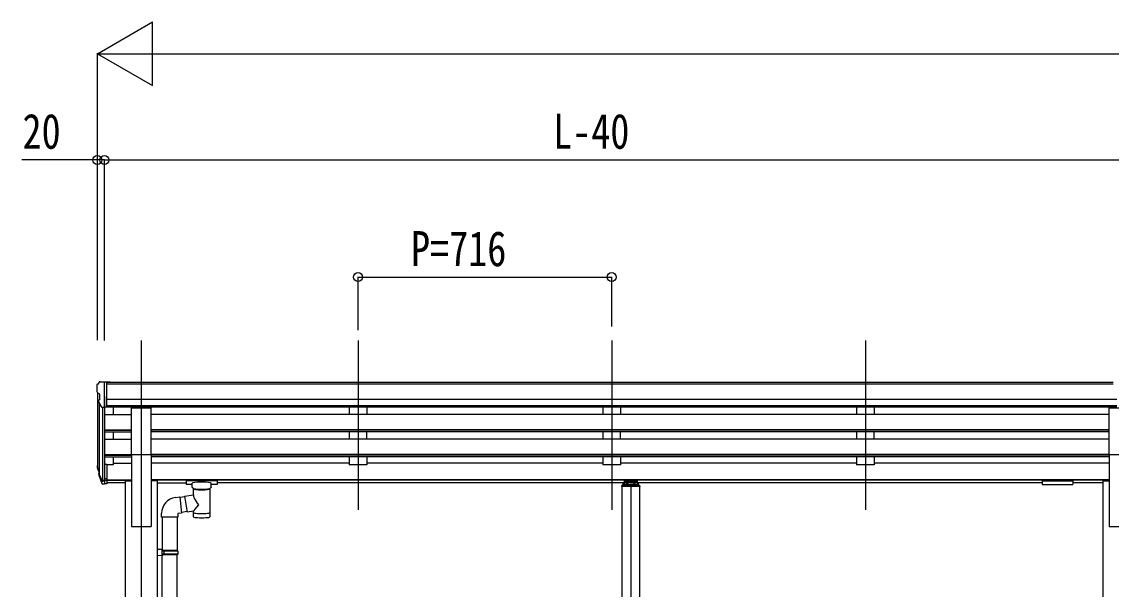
# Model space of a CAD drawing. Units: millimetres, scale not verified. Extents: x -12615 to 12615, y -8910 to 8910.
# Drawn here: x -6850 to -3775, y -2768 to -1167 of the extents above; entities that cross this region are included whole.
import ezdxf
from ezdxf.enums import TextEntityAlignment as Align

# ---------------------------------------------------------------- set-up
doc = ezdxf.new("R2010")
doc.units = ezdxf.units.MM
doc.header["$LTSCALE"] = 40
for name, color, linetype in [('0-3_YKK_12', 2, 'Continuous'), ('0-4_YKK_13', 4, 'Continuous'), ('0-5_YKK_A1', 4, 'Continuous'), ('0-6_YKK_D', 6, 'Continuous')]:
    doc.layers.add(name, color=color, linetype=linetype)
doc.styles.add('ＭＳ ゴシック', font='')
doc.styles.get('ＭＳ ゴシック').set_extended_font_data('MS Gothic')

msp = doc.modelspace()

# ---------------------------------------------------------------- linework, layer by layer
at = {"layer": '0-3_YKK_12'}
for p, q in [((-5900.79, -2066.08), (-5900.79, -2543.6)), ((-5184.79, -2066.08), (-5184.79, -2543.6)), ((-4468.79, -2066.08), (-4468.79, -2543.6)), ((-5131.29, -2470.49), (-5131.29, -4897.35))]:
    msp.add_line(p, q, dxfattribs=at)
msp.add_lwpolyline([(-6512.79, -2066.08), (-6512.79, -4590.49), (-6512.79, -4990.49), (-6512.79, -5240.49)], dxfattribs=at)
at = {"layer": '0-4_YKK_13'}
for p, q in [((-6631.88, -2183.04), (-6635.95, -2188.84)), ((-6628.79, -2182.47), (-6631.12, -2182.61)), ((-6628.79, -2182.47), (-6610.29, -2182.47)), ((-6616.79, -2255.45), (-6616.79, -2182.47)), ((-6610.29, -2182.47), (-6600.29, -2182.56)), ((-6610.29, -2254.45), (-6610.29, -2182.47)), ((-6600.29, -2184.07), (-6600.29, -2182.56)), ((-6638.79, -2191.84), (-6638.79, -2192.47)), ((-6636.26, -2213.65), (-6630.94, -2216.72)), ((-6624.41, -2253.64), (-6633.42, -2238.05)), ((-6630.79, -2216.98), (-6630.79, -2233.26)), ((-6616.79, -2255.45), (-6622, -2255.13)), ((-6610.29, -2254.45), (-6616.79, -2254.45)), ((-6485.29, -2387.91), (-6485.29, -2256.12)), ((-6540.29, -2387.91), (-6485.29, -2387.91)), ((-3780.29, -2387.91), (-3725.29, -2387.91)), ((-6635.09, -2429), (-6631.82, -2436.07)), ((-6616.79, -2416.19), (-6616.79, -2470.96)), ((-6610.29, -2416.19), (-6616.79, -2416.19)), ((-6610.29, -2416.19), (-6610.29, -2470.22)), ((-6635.69, -2430.38), (-6631.82, -2438.33)), ((-6633.38, -2441.66), (-6633.04, -2446.06)), ((-6633.04, -2446.06), (-6624.23, -2469.61)), ((-6632.42, -2445.5), (-6624.23, -2461.67)), ((-6623.22, -2460.55), (-6630.98, -2445.14)), ((-6610.29, -2456.32), (-6616.79, -2456.32)), ((-6300.79, -2460.11), (-6383.79, -2460.11)), ((-3967.79, -2460.11), (-3884.79, -2460.11)), ((-6616.79, -2461.22), (-6621.92, -2461.22)), ((-6616.79, -2463.03), (-6621.63, -2463.03)), ((-6616.79, -2470.96), (-6621.63, -2470.96)), ((-6610.29, -2461.2), (-6616.79, -2461.2)), ((-6610.29, -2470.22), (-6616.79, -2470.22)), ((-6385.79, -2460.77), (-6385.79, -2471.53)), ((-6300.79, -2462.29), (-6383.79, -2462.29)), ((-6369.29, -2472.2), (-6383.79, -2472.2)), ((-6369.29, -2479), (-6369.29, -2468.73)), ((-6365.19, -2501.08), (-6365.19, -2483.49)), ((-6319.39, -2483.5), (-6319.37, -2563.8)), ((-6315.29, -2479), (-6315.29, -2468.73)), ((-6300.79, -2472.2), (-6315.29, -2472.2)), ((-6298.79, -2460.77), (-6298.79, -2471.53)), ((-6298.79, -2460.96), (-6298.79, -2462.51)), ((-5156.79, -2475.99), (-5156.79, -2477.49)), ((-5105.79, -2477.49), (-5156.79, -2477.49)), ((-5107.29, -2474.49), (-5155.29, -2474.49)), ((-5153.79, -2470.02), (-5153.79, -2474.49)), ((-5151.29, -2467.45), (-5149.79, -2467.45)), ((-5151.29, -2469.97), (-5151.29, -2474.49)), ((-5151.29, -2469.97), (-5149.79, -2469.97)), ((-5151.29, -2471.86), (-5111.29, -2471.86)), ((-5112.79, -2461.53), (-5149.79, -2461.53)), ((-5149.79, -2461.53), (-5149.79, -2469.97)), ((-5149.79, -2464.02), (-5112.79, -2464.02)), ((-5147.19, -2466.46), (-5147.19, -2466.94)), ((-5143.74, -2468.34), (-5143.74, -2468.68)), ((-5141.78, -2468.02), (-5141.78, -2468.35)), ((-5141.29, -2467.11), (-5141.29, -2469.79)), ((-5140.8, -2468.02), (-5140.8, -2468.35)), ((-5138.84, -2468.68), (-5138.84, -2468.34)), ((-5135.39, -2466.46), (-5135.39, -2466.94)), ((-5127.19, -2466.46), (-5127.19, -2466.94)), ((-5123.74, -2468.34), (-5123.74, -2468.68)), ((-5121.78, -2468.02), (-5121.78, -2468.35)), ((-5121.29, -2467.11), (-5121.29, -2469.79)), ((-5120.8, -2468.02), (-5120.8, -2468.35)), ((-5118.84, -2468.68), (-5118.84, -2468.34)), ((-5115.39, -2466.46), (-5115.39, -2466.94)), ((-5112.79, -2461.53), (-5112.79, -2469.97)), ((-5112.79, -2467.45), (-5111.29, -2467.45)), ((-5112.79, -2469.97), (-5111.29, -2469.97)), ((-5111.29, -2469.97), (-5111.29, -2474.49)), ((-5108.79, -2474.49), (-5108.79, -2470.02)), ((-5105.79, -2475.99), (-5105.79, -2477.49)), ((-3969.79, -2460.77), (-3969.79, -2471.53)), ((-3969.79, -2460.96), (-3969.79, -2462.51)), ((-3967.79, -2462.29), (-3884.79, -2462.29)), ((-3967.79, -2472.2), (-3884.79, -2472.2)), ((-3882.79, -2460.77), (-3882.79, -2471.53)), ((-6416.14, -2508.54), (-6403.62, -2506.98)), ((-6390.12, -2506.86), (-6403.45, -2508.93)), ((-6390.41, -2504.98), (-6365.19, -2501.07)), ((-6390.41, -2504.98), (-6383.39, -2550.24)), ((-6383.68, -2548.37), (-6399.78, -2550.86)), ((-6365.19, -2547.42), (-6383.39, -2550.24)), ((-6365.21, -2563.8), (-6365.19, -2547.17)), ((-6455.54, -2564.55), (-6455.54, -2553.64)), ((-6409.54, -2564.55), (-6455.54, -2564.55)), ((-6453.59, -2564.55), (-6453.59, -2655.85)), ((-6411.59, -2564.55), (-6411.59, -2658.41)), ((-6451.59, -2655.91), (-6467.59, -2655.44)), ((-6467.59, -2655.44), (-6467.59, -2673.38)), ((-6451.59, -2672.91), (-6467.59, -2673.38)), ((-6451.59, -2657.91), (-6453.59, -2657.91)), ((-6410.59, -2658.41), (-6453.59, -2658.41)), ((-6409.59, -2660.41), (-6453.59, -2660.41)), ((-6409.59, -2668.41), (-6453.59, -2668.41)), ((-6410.59, -2670.41), (-6453.59, -2670.41)), ((-6453.59, -3515.11), (-6453.59, -2672.97)), ((-6451.59, -2657.91), (-6451.59, -2655.91)), ((-6451.59, -2672.91), (-6451.59, -2670.91)), ((-6449.11, -2660.41), (-6448.68, -2658.41)), ((-6411.59, -3517.67), (-6411.59, -2670.41)), ((-6409.59, -2660.41), (-6410.59, -2658.41)), ((-6409.59, -2668.41), (-6410.59, -2670.41)), ((-6409.59, -2660.41), (-6409.59, -2668.41))]:
    msp.add_line(p, q, dxfattribs=at)
for points in [[(-6540.29, -2387.91), (-6540.29, -2256.12), (-6485.29, -2256.12)], [(-3780.29, -2387.91), (-3780.29, -2256.12), (-3725.29, -2256.12)], [(-6383.79, -2460.11), (-6384.14, -2460.11), (-6384.67, -2460.14), (-6385.12, -2460.19), (-6385.42, -2460.27), (-6385.59, -2460.37), (-6385.71, -2460.5), (-6385.78, -2460.68), (-6385.79, -2460.77)], [(-6298.79, -2460.77), (-6298.83, -2460.58), (-6298.91, -2460.44), (-6299.01, -2460.35), (-6299.11, -2460.29), (-6299.23, -2460.24), (-6299.52, -2460.18), (-6300.01, -2460.13), (-6300.55, -2460.11), (-6300.79, -2460.11)], [(-3969.79, -2460.77), (-3969.75, -2460.58), (-3969.67, -2460.44), (-3969.57, -2460.35), (-3969.47, -2460.29), (-3969.35, -2460.24), (-3969.05, -2460.18), (-3968.56, -2460.13), (-3968.02, -2460.11), (-3967.79, -2460.11)], [(-3884.79, -2460.11), (-3884.44, -2460.11), (-3883.91, -2460.14), (-3883.46, -2460.19), (-3883.15, -2460.27), (-3882.98, -2460.37), (-3882.86, -2460.5), (-3882.8, -2460.68), (-3882.79, -2460.77)], [(-6383.79, -2472.2), (-6384.14, -2472.19), (-6384.67, -2472.17), (-6385.12, -2472.12), (-6385.42, -2472.04), (-6385.59, -2471.94), (-6385.71, -2471.8), (-6385.78, -2471.62), (-6385.79, -2471.53)], [(-6365.19, -2483.49), (-6365.42, -2483.4), (-6366.78, -2482.66), (-6367.89, -2481.82), (-6368.65, -2480.95), (-6369.11, -2480.05), (-6369.28, -2479.17)], [(-6315.33, -2478.95), (-6315.3, -2479.3), (-6315.55, -2480.26), (-6316.07, -2481.14), (-6316.87, -2481.98), (-6317.99, -2482.78), (-6319.39, -2483.5)], [(-6298.79, -2471.53), (-6298.83, -2471.73), (-6298.91, -2471.86), (-6299.01, -2471.96), (-6299.11, -2472.02), (-6299.23, -2472.06), (-6299.52, -2472.13), (-6300.01, -2472.17), (-6300.55, -2472.19), (-6300.79, -2472.2)], [(-5142.76, -2468.57), (-5142.57, -2468.6), (-5142.49, -2468.6), (-5142.38, -2468.61), (-5142.21, -2468.6), (-5142.07, -2468.57), (-5141.94, -2468.53), (-5141.85, -2468.48), (-5141.8, -2468.42)], [(-5140.78, -2468.42), (-5140.72, -2468.48), (-5140.63, -2468.53), (-5140.51, -2468.57), (-5140.36, -2468.6), (-5140.19, -2468.61), (-5140.09, -2468.6), (-5140.01, -2468.6), (-5139.82, -2468.57)], [(-5122.76, -2468.57), (-5122.57, -2468.6), (-5122.49, -2468.6), (-5122.38, -2468.61), (-5122.21, -2468.6), (-5122.07, -2468.57), (-5121.94, -2468.53), (-5121.85, -2468.48), (-5121.8, -2468.42)], [(-5120.78, -2468.42), (-5120.72, -2468.48), (-5120.63, -2468.53), (-5120.51, -2468.57), (-5120.36, -2468.6), (-5120.19, -2468.61), (-5120.09, -2468.6), (-5120.01, -2468.6), (-5119.82, -2468.57)], [(-3969.79, -2471.53), (-3969.75, -2471.73), (-3969.67, -2471.86), (-3969.57, -2471.96), (-3969.47, -2472.02), (-3969.35, -2472.06), (-3969.05, -2472.13), (-3968.56, -2472.17), (-3968.02, -2472.19), (-3967.79, -2472.2)], [(-3884.79, -2472.2), (-3884.44, -2472.19), (-3883.91, -2472.17), (-3883.46, -2472.12), (-3883.15, -2472.04), (-3882.98, -2471.94), (-3882.86, -2471.8), (-3882.8, -2471.62), (-3882.79, -2471.53)], [(-6403.62, -2506.98), (-6399.61, -2552.81), (-6409.54, -2554.55), (-6409.54, -2564.55)], [(-6451.59, -2670.91), (-6453.59, -2670.91), (-6453.59, -2657.91)], [(-6449.11, -2660.41), (-6449.11, -2668.41), (-6448.68, -2670.41)]]:
    msp.add_lwpolyline(points, dxfattribs=at)
for centre, radius, start, end in [((-6631.06, -2183.61), 1, 93.5, 145), ((-6635.79, -2191.84), 3, 93, 180), ((-6436.79, -2192.47), 202, 180, 184.94904), ((-6631.88, -2209.28), 6.18, 185.7035, 224.99897), ((-6630.82, -2236.55), 3, 94.7167, 210), ((-6631.09, -2233.26), 0.3, 274.7167, 0), ((-6631.09, -2216.98), 0.3, 0, 60), ((-6621.81, -2252.14), 3, 210, 266.5), ((-6607.61, -2421.26), 29.53, 186.50806, 197.98144), ((-6606.2, -2419.51), 30.41, 187.1552, 198.19734), ((-5155.29, -2475.99), 1.5, 90, 180), ((-5107.29, -2475.99), 1.5, 0, 90), ((-6409.63, -2553.99), 45.91, 98.14944, 179.55845)]:
    msp.add_arc(centre, radius, start, end, dxfattribs=at)
for centre, major_axis, ratio, start_param, end_param in [((-6548.14, -2421.7), (-89.06, 1.43), 0.57596, 6.1962358, 6.3678173), ((-6548.93, -2415.02), (87.93, 4.42), 0.541684, 3.0659337, 3.2228513), ((-6632.08, -2441.66), (1.3, 0), 0.90356, 1.3700892, 3.347195), ((-6546.16, -2425.47), (-89.07, 0), 0.90356, 0.2056023, 0.2515348), ((-6546.87, -2421.6), (-88.05, 0), 0.90356, 0.2662965, 0.3003836), ((-6621.63, -2460.32), (-3, 0), 0.90356, 0.5235988, 1.5707963), ((-6621.63, -2468.25), (3, 0), 0.90356, 3.6651914, 4.712389), ((-6621.92, -2459.87), (-1.5, 0), 0.90356, 0.5235988, 1.5707963), ((-6383.79, -2462.51), (-2, 0), 0.109601, 4.712389, 6.2831853), ((-6342.29, -2468.73), (-27, 0), 0.122176, 3.1415927, 6.2831853), ((-6353.29, -2479), (-16, 0), 0.361356, 0, 0.0194874), ((-6342.28, -2483.96), (-22.92, 0.42), 0.07247, 0.0008089, 1.5716053), ((-6342.28, -2485.58), (-22.92, 0.42), 0.07247, 0.0008089, 1.5716053), ((-6342.3, -2483.96), (22.91, 0.42), 0.072511, 4.711586, 6.2823824), ((-6342.3, -2485.58), (22.91, 0.42), 0.072511, 4.711586, 6.2823824), ((-6300.79, -2462.51), (-2, 0), 0.109601, 3.1415927, 4.712389), ((-5151.29, -2470.02), (0, 2.57), 0.97237, 6.2831853, 7.8539816), ((-5141.29, -2466.46), (5.9, 0), 0.342073, 0, 3.1415927), ((-5141.29, -2461.17), (8.02, 0), 0.939674, 4.4018361, 4.5279947), ((-5141.29, -2461.5), (8.02, 0), 0.939674, 4.4018361, 4.5279947), ((-5141.29, -2460.5), (8.02, 0), 0.939674, 4.6512338, 4.7735441), ((-5141.29, -2461.17), (-8.02, 0), 0.939674, 1.7551906, 1.8813492), ((-5141.29, -2461.5), (-8.02, 0), 0.939674, 1.7551906, 1.8813492), ((-5121.29, -2466.46), (5.9, 0), 0.342073, 0, 3.1415927), ((-5121.29, -2461.17), (8.02, 0), 0.939674, 4.4018361, 4.5279947), ((-5121.29, -2461.5), (8.02, 0), 0.939674, 4.4018361, 4.5279947), ((-5121.29, -2460.5), (8.02, 0), 0.939674, 4.6512338, 4.7735441), ((-5121.29, -2461.17), (-8.02, 0), 0.939674, 1.7551906, 1.8813492), ((-5121.29, -2461.5), (-8.02, 0), 0.939674, 1.7551906, 1.8813492), ((-5111.29, -2470.02), (0, 2.57), 0.97237, 4.712389, 6.2831853), ((-3967.79, -2462.51), (2, 0), 0.109601, 1.5707963, 3.1415927), ((-3884.79, -2462.51), (2, 0), 0.109601, 0, 1.5707963), ((-6342.29, -2527.62), (22.81, -26.62), 0.234429, 3.1563334, 4.5976381), ((-6344.84, -2524.97), (-20.32, -22.25), 0.045535, 4.9756507, 6.2441899), ((-6342.29, -2551.36), (-22.91, 0), 0.122865, 6.2831853, 9.424778), ((-6342.29, -2563.8), (-22.92, 0), 0.101955, 6.2829723, 9.4248207)]:
    msp.add_ellipse(centre, major_axis=major_axis, ratio=ratio, start_param=start_param, end_param=end_param, dxfattribs=at)
for centre in [(-5141.29, -2466.94), (-5121.29, -2466.94)]:
    msp.add_ellipse(centre, major_axis=(5.9, 0), ratio=0.342073, dxfattribs=at)
at = {"layer": '0-5_YKK_A1'}
for p, q in [((-6636.79, -2213.04), (-6636.79, -2415.83)), ((-3769.29, -2184.07), (-6610.29, -2184.07)), ((-3769.29, -2189.29), (-6610.29, -2189.29)), ((-6631.82, -2240.82), (-6631.82, -2442.54)), ((-6616.79, -2223.57), (-6616.79, -2416.19)), ((-3759.29, -2232.82), (-6610.29, -2232.82)), ((-6622.79, -2254.98), (-6622.8, -2460.97)), ((-6616.79, -2274.49), (-6540.29, -2274.49)), ((-3759.29, -2250.67), (-6610.29, -2250.67)), ((-3759.29, -2253.92), (-6610.29, -2253.92)), ((-6591.79, -2253.92), (-6591.79, -2274.49)), ((-3780.29, -2274.49), (-6485.29, -2274.49)), ((-5925.79, -2254.02), (-5925.79, -2274.49)), ((-5875.79, -2274.49), (-5925.79, -2274.49)), ((-5875.79, -2254.02), (-5875.79, -2274.49)), ((-5209.79, -2254.02), (-5209.79, -2274.49)), ((-5159.79, -2274.49), (-5209.79, -2274.49)), ((-5159.79, -2254.02), (-5159.79, -2274.49)), ((-4493.79, -2254.02), (-4493.79, -2274.49)), ((-4443.79, -2274.49), (-4493.79, -2274.49)), ((-4443.79, -2254.02), (-4443.79, -2274.49)), ((-6616.79, -2317.86), (-6540.29, -2317.86)), ((-6616.79, -2319.36), (-6540.29, -2319.36)), ((-6616.79, -2323.68), (-6540.29, -2323.68)), ((-6591.79, -2323.68), (-6591.79, -2344.6)), ((-3780.29, -2317.86), (-6485.29, -2317.86)), ((-3780.29, -2319.36), (-6485.29, -2319.36)), ((-3780.29, -2323.68), (-6485.29, -2323.68)), ((-5925.79, -2323.68), (-5925.79, -2344.6)), ((-5875.79, -2344.6), (-5875.79, -2323.68)), ((-5209.79, -2323.68), (-5209.79, -2344.6)), ((-5159.79, -2344.6), (-5159.79, -2323.68)), ((-4493.79, -2323.68), (-4493.79, -2344.6)), ((-4443.79, -2344.6), (-4443.79, -2323.68)), ((-6616.79, -2344.6), (-6540.29, -2344.6)), ((-3780.29, -2344.6), (-6485.29, -2344.6)), ((-5875.79, -2344.6), (-5925.79, -2344.6)), ((-5159.79, -2344.6), (-5209.79, -2344.6)), ((-4443.79, -2344.6), (-4493.79, -2344.6)), ((-6616.79, -2387.97), (-6540.29, -2387.91)), ((-6616.79, -2389.46), (-6540.29, -2389.46)), ((-6616.79, -2393.78), (-6540.29, -2393.78)), ((-6591.79, -2393.78), (-6591.79, -2416.82)), ((-6540.29, -2387.91), (-6540.29, -2590.49)), ((-6485.29, -2387.91), (-6485.29, -2590.49)), ((-3780.29, -2387.97), (-6485.29, -2387.97)), ((-3780.29, -2389.46), (-6485.29, -2389.46)), ((-3780.29, -2393.78), (-6485.29, -2393.78)), ((-5925.79, -2393.78), (-5925.79, -2416.82)), ((-5875.79, -2393.78), (-5875.79, -2416.82)), ((-5209.79, -2393.78), (-5209.79, -2416.82)), ((-5159.79, -2393.78), (-5159.79, -2416.82)), ((-4493.79, -2393.78), (-4493.79, -2416.82)), ((-4443.79, -2393.78), (-4443.79, -2416.82)), ((-6591.79, -2416.82), (-6610.29, -2416.82)), ((-6591.79, -2411.88), (-6540.29, -2411.88)), ((-5925.79, -2411.88), (-6485.29, -2411.88)), ((-5875.79, -2416.82), (-5925.79, -2416.82)), ((-5209.79, -2411.88), (-5875.79, -2411.88)), ((-5159.79, -2416.82), (-5209.79, -2416.82)), ((-4493.79, -2411.88), (-5159.79, -2411.88)), ((-4443.79, -2416.82), (-4493.79, -2416.82)), ((-3780.29, -2411.88), (-4443.79, -2411.88)), ((-6610.29, -2458.9), (-6540.29, -2458.9)), ((-6610.29, -2460.29), (-6540.29, -2460.29)), ((-3780.29, -2458.9), (-6485.29, -2458.9)), ((-3780.29, -2460.29), (-6485.29, -2460.29)), ((-6557.99, -2467.98), (-6610.29, -2467.98)), ((-6557.99, -2461.49), (-6540.29, -2461.49)), ((-6557.99, -2461.49), (-6557.99, -5090.49)), ((-6467.59, -2461.49), (-6485.29, -2461.49)), ((-6467.59, -2461.49), (-6467.59, -5090.49)), ((-6467.59, -2467.98), (-6385.79, -2467.98)), ((-3969.79, -2467.98), (-6298.79, -2467.98)), ((-5156.29, -2477.49), (-5156.29, -4840.49)), ((-5106.29, -2477.49), (-5106.29, -4840.49)), ((-3797.99, -2467.98), (-3882.79, -2467.98)), ((-3797.99, -2461.49), (-3780.29, -2461.49)), ((-3797.99, -2461.49), (-3797.99, -5090.49)), ((-6540.29, -2590.49), (-6485.29, -2590.49))]:
    msp.add_line(p, q, dxfattribs=at)
msp.add_lwpolyline([(-3780.29, -2387.91), (-3780.29, -2590.49), (-3725.29, -2590.49)], dxfattribs=at)
at = {"layer": '0-6_YKK_D'}
for p, q in [((-6636.79, -1256.51), (-6480.9, -1166.51)), ((-6480.9, -1346.51), (-6480.9, -1166.51)), ((-6636.79, -2064.08), (-6636.79, -1255.51)), ((-6636.79, -1256.51), (-6480.9, -1346.51)), ((-6636.79, -1256.51), (-6325.02, -1256.51)), ((-6456.79, -1256.51), (1815.21, -1256.51)), ((-6636.79, -2065.08), (-6636.79, -1555.51)), ((-6616.79, -2066.08), (-6616.79, -1555.51)), ((-6616.79, -2066.08), (-6616.79, -1555.51)), ((-6616.79, -1556.51), (-3752.79, -1556.51)), ((-5900.79, -2037.19), (-5900.79, -1886.09)), ((-5900.79, -1887.09), (-5184.79, -1887.09)), ((-5184.79, -2026.06), (-5184.79, -1886.09))]:
    msp.add_line(p, q, dxfattribs=at)
msp.add_lwpolyline([(-6616.79, -1556.51), (-6636.79, -1556.51), (-6850.19, -1556.51)], dxfattribs=at)
for centre in [(-6636.79, -1556.51), (-6616.79, -1556.51), (-6616.79, -1556.51), (-5900.79, -1887.09), (-5184.79, -1887.09)]:
    msp.add_circle(centre, 12.75, dxfattribs=at)

# ---------------------------------------------------------------- texts
at = {"layer": '0-6_YKK_D', "style": 'ＭＳ ゴシック', "width": 0.8}
for s, p in [('20', (-6848.19, -1554.51)), ('L-40', (-5350.39, -1554.51)), ('P=716', (-5751.59, -1885.79))]:
    msp.add_text(s, height=98.97, dxfattribs=at).set_placement(p, align=Align.BOTTOM_LEFT)

doc.saveas('drawing.dxf')
